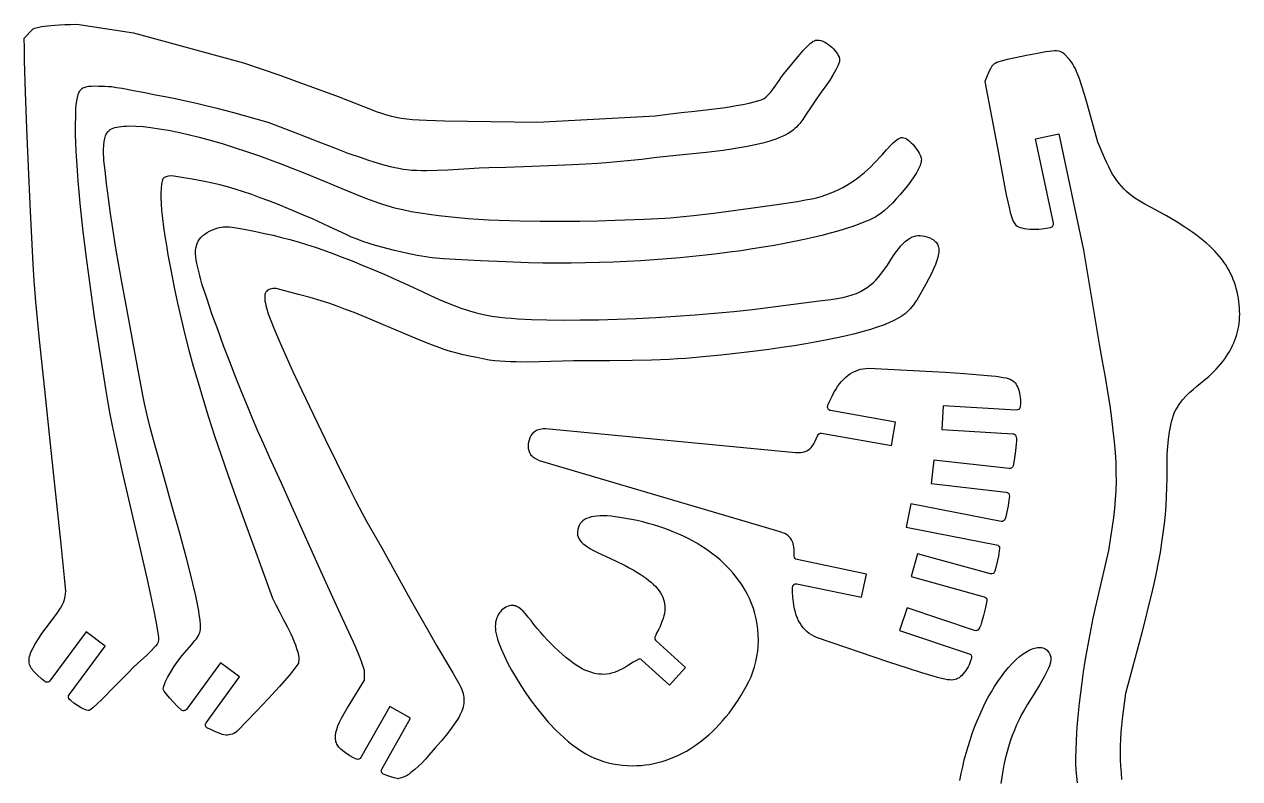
# Model space of a CAD drawing. Header units: millimetres. Extents: x 357 to 562, y 214 to 344.
# Drawn here: x 460.1 to 562.3, y 280.9 to 344.4 of the extents above; entities that cross this region are included whole.
import ezdxf

# ---------------------------------------------------------------- set-up
doc = ezdxf.new("R2010")
doc.units = ezdxf.units.MM

msp = doc.modelspace()

# ---------------------------------------------------------------- linework, layer by layer
at = {"flags": 128}
for points in [[(463.87707, 287.582933, -0.380444), (463.841854, 287.980185), (466.878621, 292.070379), (465.27282, 293.262607), (462.220732, 289.151775, -0.428087), (461.789877, 289.098432), (461.52665, 289.313825), (461.183052, 289.621729), (460.974371, 289.827185), (460.799886, 290.025818), (460.725928, 290.124064), (460.661071, 290.222387), (460.6055, 290.321383), (460.559399, 290.421646), (460.522952, 290.52377), (460.496343, 290.628351), (460.479757, 290.735982), (460.473377, 290.847258), (460.477387, 290.962774), (460.491973, 291.083124), (460.517317, 291.208902), (460.553604, 291.340704), (460.601019, 291.479123), (460.659745, 291.624754), (460.811867, 291.94003), (461.011445, 292.291288), (461.259951, 292.683284), (461.558859, 293.120773), (461.909641, 293.608513), (462.772722, 294.753764), (462.957919, 295.009226), (463.118606, 295.261332), (463.254729, 295.509944), (463.366228, 295.754922), (463.453049, 295.996128), (463.515134, 296.233421), (463.552427, 296.466664), (463.564871, 296.695717), (463.454342, 297.855581), (463.162152, 300.649413), (462.26917, 309.072881), (461.786566, 313.669465), (461.358681, 317.833916), (461.044609, 321.049707), (460.94872, 322.140442), (460.903444, 322.800314), (460.823546, 324.197812), (460.708815, 326.434697), (460.573273, 329.256468), (460.430937, 332.408621), (460.295828, 335.636652), (460.181964, 338.68606), (460.103365, 341.30234), (460.081671, 342.368525), (460.07405, 343.23099), (460.785474, 343.981684), (460.831497, 344.003986), (460.957564, 344.052468), (461.183212, 344.118146), (461.52798, 344.192032), (462.011405, 344.265142), (462.31122, 344.298597), (462.653026, 344.328488), (463.039265, 344.353692), (463.47238, 344.373086), (463.954812, 344.385545), (464.489005, 344.389948), (469.253412, 343.663921), (478.513829, 341.142392), (481.556537, 340.097259), (483.009369, 339.58428), (484.715828, 338.960152), (486.463215, 338.303736), (488.038829, 337.693891), (489.185637, 337.245381), (489.672234, 337.063551), (490.119153, 336.907166), (490.540043, 336.774094), (490.948547, 336.662207), (491.358313, 336.569374), (491.782987, 336.493465), (492.236215, 336.43235), (492.731643, 336.383901), (493.282917, 336.345986), (493.903684, 336.316475), (495.408278, 336.27415), (497.354596, 336.239885), (503.23078, 336.144112), (513.174246, 336.699869), (514.215624, 336.839566), (515.324541, 336.966163), (516.477133, 337.090014), (517.64954, 337.221476), (518.817899, 337.370903), (519.393104, 337.455589), (519.95835, 337.54865), (520.510653, 337.651379), (521.04703, 337.765072), (521.564499, 337.891022), (522.060078, 338.030525), (522.184923, 338.081563), (522.311901, 338.157741), (522.440389, 338.256105), (522.569763, 338.373703), (522.699398, 338.50758), (522.828671, 338.654785), (523.083636, 338.977365), (523.561768, 339.652518), (523.774954, 339.957844), (523.964231, 340.210169), (524.625965, 341.025795), (525.164221, 341.674649), (525.596701, 342.174614), (525.941106, 342.543574), (526.085813, 342.684516), (526.215139, 342.799412), (526.331297, 342.890499), (526.4365, 342.960012), (526.532961, 343.010186), (526.622892, 343.043257), (526.708505, 343.061461), (526.792015, 343.067032), (526.935584, 343.055276), (527.085682, 343.021352), (527.240129, 342.967273), (527.396747, 342.895056), (527.553357, 342.806714), (527.70778, 342.704262), (527.857838, 342.589715), (528.00135, 342.465087), (528.136139, 342.332393), (528.260025, 342.193647), (528.37083, 342.050865), (528.466374, 341.906061), (528.544479, 341.761249), (528.602966, 341.618444), (528.639656, 341.479661), (528.652371, 341.346915), (528.642899, 341.267644), (528.614982, 341.166152), (528.569364, 341.04368), (528.50679, 340.901467), (528.333755, 340.562774), (528.101839, 340.159993), (527.817002, 339.703041), (527.485207, 339.201836), (527.112414, 338.666295), (526.704583, 338.106335), (526.484157, 337.793911), (526.260134, 337.453452), (525.795323, 336.736084), (525.551546, 336.383002), (525.298195, 336.049541), (525.167462, 335.893891), (525.033776, 335.747613), (524.89695, 335.612197), (524.756796, 335.489133), (524.552988, 335.337841), (524.324459, 335.195061), (524.077568, 335.061486), (523.818673, 334.937808), (523.554133, 334.824722), (523.290306, 334.722919), (522.790227, 334.555935), (522.189324, 334.388576), (521.56182, 334.238454), (520.911339, 334.103911), (520.241503, 333.983288), (519.555934, 333.874926), (518.858257, 333.777167), (517.441065, 333.606817), (516.01891, 333.45897), (514.620775, 333.320353), (513.275642, 333.177696), (512.632009, 333.100705), (512.012494, 333.017727), (509.021495, 332.747446), (508.280139, 332.689685), (507.316864, 332.629099), (506.172177, 332.567491), (504.886585, 332.506668), (502.054722, 332.394594), (500.589465, 332.346955), (499.145334, 332.30732), (498.340724, 332.276478), (497.487068, 332.22872), (495.69869, 332.121782), (494.797003, 332.082263), (493.912343, 332.065152), (493.481559, 332.068071), (493.061227, 332.080279), (492.653409, 332.103004), (492.260172, 332.137476), (491.931502, 332.181484), (491.585463, 332.243837), (491.228353, 332.320914), (490.86647, 332.409089), (490.153569, 332.604244), (489.497139, 332.800317), (488.976492, 332.964275), (488.43995, 333.142092), (487.328637, 333.532492), (486.18212, 333.957893), (485.019315, 334.404668), (482.720516, 335.307849), (481.622358, 335.737005), (480.583585, 336.133039), (477.696624, 336.945526), (477.041143, 337.122588), (476.28359, 337.314547), (475.450987, 337.515286), (474.570358, 337.718691), (473.668726, 337.918644), (472.773115, 338.109031), (471.910548, 338.283734), (471.108049, 338.436639), (470.218949, 338.610754), (469.261511, 338.804808), (468.301938, 338.984434), (467.842041, 339.058097), (467.406436, 339.115266), (467.142917, 339.136324), (466.857977, 339.147659), (466.308192, 339.163063), (465.994864, 339.172277), (465.71668, 339.168654), (465.471579, 339.148587), (465.257503, 339.108471), (465.161454, 339.079769), (465.072389, 339.044703), (464.990051, 339.002822), (464.91418, 338.953676), (464.844521, 338.896814), (464.780815, 338.831786), (464.722805, 338.75814), (464.670234, 338.675426), (464.622844, 338.583195), (464.580377, 338.480994), (464.509184, 338.244882), (464.454596, 337.963486), (464.414552, 337.633201), (464.386992, 337.250422), (464.369857, 336.811544), (464.358621, 335.751068), (464.364785, 335.111811), (464.383286, 334.425366), (464.414139, 333.691597), (464.457356, 332.910366), (464.512952, 332.081537), (464.58094, 331.204973), (464.661333, 330.280535), (464.754145, 329.308088), (464.977082, 327.218615), (465.249858, 324.935457), (465.572585, 322.457517), (465.945369, 319.783698), (466.259698, 317.809015), (466.594892, 315.679838), (466.938302, 313.55207), (467.109135, 312.537434), (467.277279, 311.581615), (467.467092, 310.595818), (467.708888, 309.437512), (467.993371, 308.137664), (468.311248, 306.727241), (469.010006, 303.698533), (469.730806, 300.599122), (470.399292, 297.676737), (470.690682, 296.359347), (470.94111, 295.179112), (471.141283, 294.167001), (471.281906, 293.353978), (471.326981, 293.031803), (471.353683, 292.771012), (471.360851, 292.575476), (471.347322, 292.449067), (471.307726, 292.350549), (471.239362, 292.23707), (471.145073, 292.110079), (471.027703, 291.971023), (470.735091, 291.662509), (470.384273, 291.323109), (469.599004, 290.597985), (469.210047, 290.235425), (468.853869, 289.888311), (467.628793, 288.633699), (466.601882, 287.58461), (466.186013, 287.179359), (465.847614, 286.876155), (465.710375, 286.768098), (465.595996, 286.691886), (465.505638, 286.64963), (465.469832, 286.641896), (465.440468, 286.643442), (465.305715, 286.682851), (465.161805, 286.737561), (465.011199, 286.805599), (464.856363, 286.884993), (464.543847, 287.06996), (464.243964, 287.276684), (463.976419, 287.48939), (463.87707, 287.582933)], [(552.399346, 280.845001), (552.350369, 281.407949), (552.314864, 281.973738), (552.292982, 282.541816), (552.284876, 283.111634), (552.290697, 283.682641), (552.310599, 284.254285), (552.344734, 284.826018), (552.393255, 285.397288), (552.456315, 285.967545), (552.720831, 288.10824), (554.091816, 293.222579), (554.380983, 294.319554), (554.646033, 295.364332), (554.887639, 296.361301), (555.106474, 297.314844), (555.303211, 298.229348), (555.478523, 299.109199), (555.633085, 299.958784), (555.767568, 300.782486), (555.882646, 301.584692), (555.978992, 302.369789), (556.05728, 303.14216), (556.118181, 303.906194), (556.162371, 304.666274), (556.190522, 305.426786), (556.203305, 306.192117), (556.201397, 306.966653), (556.201625, 307.594964), (556.218553, 308.22836), (556.254905, 308.859878), (556.313409, 309.482556), (556.396792, 310.089432), (556.448664, 310.384769), (556.50778, 310.673545), (556.574477, 310.95489), (556.649099, 311.227932), (556.731984, 311.491803), (556.823475, 311.745631), (556.927761, 311.942132), (557.038129, 312.130955), (557.154138, 312.312439), (557.275342, 312.486927), (557.531572, 312.816287), (557.803276, 313.121772), (558.086913, 313.406119), (558.378938, 313.672065), (558.67581, 313.922349), (558.973986, 314.159709), (559.468219, 314.5632), (559.700159, 314.767123), (559.922015, 314.972579), (560.133818, 315.179633), (560.33559, 315.388347), (560.52736, 315.598782), (560.709154, 315.811003), (560.880999, 316.02507), (561.042923, 316.241049), (561.194951, 316.458998), (561.337109, 316.678983), (561.469426, 316.901066), (561.591926, 317.125308), (561.704639, 317.351772), (561.807588, 317.580523), (561.900802, 317.811621), (561.984308, 318.045128), (562.058132, 318.281109), (562.122299, 318.519625), (562.176838, 318.760739), (562.221776, 319.004513), (562.257137, 319.251011), (562.28295, 319.500293), (562.29924, 319.752425), (562.306035, 320.007465), (562.303363, 320.26548), (562.291247, 320.526531), (562.269716, 320.790679), (562.238797, 321.057988), (562.198515, 321.328521), (562.148899, 321.602339), (562.089641, 321.879178), (562.02191, 322.150213), (561.945359, 322.415781), (561.859643, 322.676226), (561.764412, 322.931886), (561.659322, 323.1831), (561.544025, 323.430209), (561.418175, 323.673554), (561.281426, 323.913472), (561.133428, 324.150307), (560.973837, 324.384396), (560.802306, 324.616079), (560.618487, 324.845697), (560.422034, 325.073591), (560.212602, 325.300098), (559.989843, 325.52556), (559.753408, 325.750317), (559.502953, 325.974708), (559.23813, 326.199074), (558.958593, 326.423754), (558.663996, 326.649089), (558.353991, 326.875418), (558.028231, 327.103081), (557.686369, 327.332419), (556.952956, 327.797477), (556.150977, 328.273311), (555.277659, 328.762641), (554.330227, 329.268188), (554.034836, 329.429028), (553.755357, 329.595148), (553.490814, 329.767656), (553.240233, 329.947663), (553.002639, 330.136278), (552.777057, 330.334611), (552.562513, 330.543771), (552.358032, 330.764869), (552.162639, 330.999013), (551.97536, 331.247313), (551.795221, 331.51088), (551.621246, 331.790822), (551.45246, 332.088249), (551.287888, 332.404272), (551.126557, 332.739999), (550.967493, 333.096541), (550.379686, 334.460852), (549.4917, 337.619671), (549.24638, 338.472812), (549.026731, 339.190741), (548.826244, 339.789361), (548.638413, 340.284574), (548.456731, 340.69228), (548.366161, 340.868287), (548.274688, 341.028381), (548.181499, 341.174548), (548.085778, 341.308777), (547.986715, 341.433056), (547.883495, 341.549371), (547.640293, 341.802724), (547.53111, 341.903065), (547.423327, 341.986257), (547.311782, 342.052606), (547.191316, 342.102417), (547.056766, 342.135999), (546.902974, 342.153656), (546.724778, 342.155694), (546.517019, 342.142421), (546.274535, 342.114141), (545.992166, 342.071162), (545.287134, 341.942328), (544.360638, 341.758368), (543.444885, 341.57294), (542.749387, 341.422424), (542.238709, 341.291348), (542.041601, 341.228265), (541.877408, 341.164241), (541.741699, 341.09734), (541.630046, 341.025631), (541.538018, 340.947178), (541.461184, 340.860049), (541.395116, 340.762308), (541.335383, 340.652021), (541.217203, 340.386078), (540.876406, 339.575671), (542.004834, 333.541979), (542.378982, 331.549909), (542.670633, 330.0499), (542.792803, 329.46142), (542.903084, 328.968357), (543.004387, 328.56151), (543.099626, 328.231683), (543.19171, 327.969673), (543.283554, 327.766282), (543.378068, 327.612309), (543.478163, 327.498557), (543.586752, 327.415824), (543.706747, 327.354911), (543.841059, 327.30662), (543.992599, 327.26175), (544.186519, 327.216496), (544.408599, 327.182531), (544.651033, 327.160009), (544.906018, 327.149084), (545.16575, 327.149907), (545.422424, 327.162633), (545.668236, 327.187415), (546.395811, 327.305899, 0.428078), (546.641093, 327.664107), (545.141014, 334.752955)], [(476.851685, 284.604471), (476.707175, 284.645935), (476.461524, 284.739724), (476.151845, 284.870074), (475.81525, 285.021215), (475.476239, 285.183417, -0.469497), (475.363534, 285.631087), (478.182871, 289.487625), (476.568308, 290.667957), (473.705311, 286.751697, -0.454947), (473.25465, 286.713021), (472.940183, 287.01692), (472.613254, 287.357996), (472.296679, 287.710227), (472.026246, 288.035055), (471.919516, 288.175145), (471.837742, 288.293925), (471.785396, 288.386576), (471.766954, 288.448278), (471.777738, 288.563916), (471.809279, 288.700943), (471.86036, 288.857341), (471.929765, 289.031092), (472.016277, 289.220179), (472.118678, 289.422584), (472.366285, 289.859277), (472.662851, 290.325029), (472.998644, 290.803696), (473.363929, 291.279138), (473.748972, 291.735211), (474.136092, 292.177205), (474.431725, 292.536086), (474.548406, 292.691525), (474.646023, 292.834784), (474.725846, 292.96873), (474.789142, 293.096227), (474.837182, 293.220142), (474.871234, 293.34334), (474.892567, 293.468689), (474.902452, 293.599054), (474.902156, 293.7373), (474.89295, 293.886295), (474.852881, 294.227991), (474.78551, 294.770092), (474.747698, 295.050824), (474.703595, 295.30974), (474.493778, 296.306342), (474.257987, 297.334252), (473.999716, 298.388951), (473.722461, 299.46592), (473.124974, 301.668598), (472.493481, 303.906137), (471.855939, 306.14239), (471.240302, 308.341207), (470.949435, 309.415282), (470.674527, 310.466443), (470.419074, 311.490171), (470.18657, 312.481947), (470.039806, 313.185698), (469.89698, 313.947475), (469.631997, 315.418073), (468.71539, 320.310448), (468.246911, 322.849642), (467.825571, 325.207657), (467.679936, 326.096864), (467.510627, 327.215509), (467.330917, 328.468758), (467.15408, 329.761776), (466.99339, 330.999731), (466.86212, 332.087789), (466.773544, 332.931116), (466.749415, 333.23137), (466.740936, 333.434879), (466.746372, 333.855062), (466.764145, 334.215983), (466.795559, 334.523348), (466.841919, 334.782866), (466.904528, 335.000243), (466.942333, 335.094912), (466.98469, 335.181185), (467.031761, 335.259777), (467.08371, 335.3314), (467.202891, 335.456595), (467.296704, 335.52766), (467.408749, 335.591374), (467.538721, 335.647725), (467.686313, 335.696706), (467.85122, 335.738306), (468.033136, 335.772515), (468.231754, 335.799325), (468.446768, 335.818725), (468.677873, 335.830706), (468.924763, 335.835258), (469.464671, 335.822039), (470.064045, 335.778991), (470.720436, 335.706038), (471.431396, 335.603103), (472.194477, 335.47011), (473.00723, 335.306982), (473.867208, 335.113643), (474.771961, 334.890016), (475.719042, 334.636026), (476.706003, 334.351595), (477.730395, 334.036648), (478.770597, 333.696928), (479.783449, 333.347411), (480.768027, 332.991149), (481.723409, 332.631194), (482.648673, 332.270595), (483.542895, 331.912405), (485.234528, 331.215455), (486.790926, 330.564754), (488.204708, 329.98471), (488.855813, 329.728813), (489.468496, 329.499735), (490.041835, 329.300525), (490.574908, 329.134237), (491.223467, 328.959088), (491.90672, 328.799141), (492.621729, 328.653796), (493.365555, 328.52245), (494.135262, 328.404504), (494.927912, 328.299356), (495.740565, 328.206406), (496.570286, 328.125054), (497.414135, 328.054697), (498.269175, 327.994736), (499.132468, 327.94457), (500.001076, 327.903597), (500.872062, 327.871218), (501.742487, 327.846831), (503.469904, 327.819632), (505.159824, 327.817192), (506.788745, 327.834706), (508.333163, 327.867367), (509.769577, 327.91037), (512.224377, 328.008175), (513.965121, 328.08967), (514.404446, 328.117204), (514.962438, 328.164111), (516.370735, 328.307879), (518.062632, 328.504638), (519.910751, 328.73805), (521.787715, 328.991781), (523.566144, 329.249493), (525.118661, 329.49485), (525.770396, 329.60779), (526.317886, 329.711515), (526.72129, 329.802125), (527.114727, 329.909303), (527.498086, 330.032149), (527.871256, 330.169765), (528.234125, 330.321249), (528.586583, 330.485702), (528.928518, 330.662223), (529.259819, 330.849911), (529.580375, 331.047868), (529.890075, 331.255192), (530.188808, 331.470984), (530.476462, 331.694343), (530.752927, 331.924369), (531.01809, 332.160162), (531.271842, 332.400822), (531.51407, 332.645449), (532.248151, 333.446699), (532.583877, 333.821102), (532.898512, 334.159158), (533.191896, 334.446718), (533.330568, 334.567142), (533.463866, 334.669636), (533.591771, 334.752432), (533.714263, 334.813762), (533.831321, 334.851857), (533.942925, 334.864948), (534.04421, 334.850466), (534.156564, 334.808929), (534.277558, 334.743202), (534.404763, 334.656151), (534.535749, 334.55064), (534.66809, 334.429535), (534.799354, 334.295701), (534.927113, 334.152002), (535.048938, 334.001305), (535.162401, 333.846473), (535.265072, 333.690372), (535.354522, 333.535867), (535.428323, 333.385823), (535.484045, 333.243105), (535.519259, 333.110578), (535.531537, 332.991108), (535.524119, 332.888941), (535.502318, 332.775215), (535.466811, 332.650759), (535.418278, 332.516401), (535.284849, 332.221298), (535.107458, 331.896535), (534.891536, 331.548744), (534.642511, 331.184554), (534.365813, 330.810597), (534.066872, 330.433502), (533.751116, 330.059901), (533.423976, 329.696424), (533.09088, 329.349702), (532.757257, 329.026365), (532.428538, 328.733043), (532.110151, 328.476368), (531.807526, 328.26297), (531.663821, 328.174571), (531.526092, 328.099479), (531.138167, 327.914777), (530.702383, 327.72942), (530.220174, 327.543905), (529.692973, 327.358729), (529.122214, 327.17439), (528.509332, 326.991386), (527.85576, 326.810213), (527.162933, 326.631368), (526.432283, 326.45535), (525.665246, 326.282655), (524.863255, 326.113782), (524.027743, 325.949226), (523.160145, 325.789487), (522.261895, 325.63506), (521.334426, 325.486444), (520.379173, 325.344135), (519.397569, 325.208632), (518.391049, 325.080431), (517.361045, 324.96003), (516.308993, 324.847927), (515.236326, 324.744618), (514.144478, 324.6506), (513.034882, 324.566373), (511.908973, 324.492432), (510.768185, 324.429275), (509.613952, 324.377399), (508.447707, 324.337302), (507.270884, 324.309482), (506.084918, 324.294435), (504.891242, 324.292659), (503.691289, 324.304651), (502.486495, 324.330909), (500.536053, 324.393591), (498.434211, 324.482209), (497.374366, 324.53718), (496.334094, 324.599758), (495.332535, 324.670317), (494.388829, 324.749232), (494.149904, 324.775887), (493.852369, 324.81751), (493.107368, 324.943669), (492.205622, 325.123724), (491.712157, 325.232717), (491.19893, 325.353691), (490.672415, 325.486147), (490.139086, 325.629587), (489.605419, 325.783513), (489.077888, 325.947428), (488.562968, 326.120832), (488.067133, 326.303229), (487.596857, 326.49412), (487.158615, 326.693008), (485.75255, 327.358278), (484.303214, 328.015626), (483.569002, 328.337057), (482.831988, 328.65138), (482.094848, 328.956885), (481.360252, 329.251864), (480.630873, 329.534608), (479.909384, 329.803407), (479.198456, 330.056553), (478.500764, 330.292335), (477.818978, 330.509045), (477.155771, 330.704974), (476.513817, 330.878413), (475.895787, 331.027652), (475.079986, 331.193942), (474.196064, 331.35072), (473.310439, 331.499098), (472.489533, 331.640191), (472.212961, 331.609377), (472.10005, 331.590472), (472.002359, 331.566524), (471.918614, 331.535501), (471.847543, 331.495371), (471.787874, 331.4441), (471.738333, 331.379657), (471.697648, 331.300009), (471.664546, 331.203122), (471.637754, 331.086966), (471.616, 330.949507), (471.582514, 330.602549), (471.553906, 330.14599), (471.551625, 329.785925), (471.576447, 329.302149), (471.625903, 328.715824), (471.697522, 328.048111), (471.788833, 327.320173), (471.897366, 326.553169), (472.02065, 325.768263), (472.156216, 324.986615), (472.415494, 323.605077), (472.684465, 322.256949), (472.966428, 320.930998), (473.264679, 319.615993), (473.582515, 318.300702), (473.923232, 316.973894), (474.290128, 315.624337), (474.686499, 314.2408), (475.115643, 312.81205), (475.580857, 311.326857), (476.085436, 309.773988), (476.632679, 308.142212), (477.225883, 306.420298), (477.868343, 304.597013), (478.563357, 302.661127), (479.314222, 300.601407), (480.964692, 296.10349), (481.232335, 295.543391), (481.534017, 294.95547), (481.853401, 294.347359), (482.17415, 293.726692), (482.479926, 293.1011), (482.622093, 292.788842), (482.754391, 292.478215), (482.874776, 292.170174), (482.981207, 291.865671), (483.071642, 291.565661), (483.144037, 291.271099), (483.159856, 291.129744), (483.158098, 290.975375), (483.144037, 290.676662), (483.12946, 290.625933), (483.086941, 290.548035), (482.925363, 290.318181), (482.673866, 290.001999), (482.347016, 289.614388), (481.525516, 288.684471), (480.57738, 287.647619), (479.619125, 286.623018), (478.767269, 285.729858), (478.138329, 285.087326), (477.943865, 284.897292), (477.848823, 284.81461), (477.69861, 284.734191), (477.55608, 284.674313), (477.421043, 284.632441), (477.293312, 284.60604), (477.172699, 284.592578), (477.059016, 284.589518), (476.851685, 284.604471)], [(491.58404, 280.92064), (491.520106, 280.918352), (491.429933, 280.929513), (491.187628, 280.985848), (490.890643, 281.076972), (490.572495, 281.190213), (490.291661, 281.302882, -0.453447), (490.142071, 281.728706), (492.559113, 286.013472), (490.817156, 286.996112), (488.388312, 282.690428, -0.382299), (488.009248, 282.561907), (487.96056, 282.582689), (487.807021, 282.657827), (487.458029, 282.853076), (487.085769, 283.091502), (486.871439, 283.248891), (486.687909, 283.40891), (486.535399, 283.573914), (486.470847, 283.659021), (486.414133, 283.746257), (486.365285, 283.835917), (486.32433, 283.928296), (486.291298, 284.023687), (486.266214, 284.122385), (486.249107, 284.224684), (486.240006, 284.330879), (486.238936, 284.441265), (486.245926, 284.556135), (486.284198, 284.800506), (486.355042, 285.06635), (486.45868, 285.35602), (486.595335, 285.671872), (486.765226, 286.016261), (486.968577, 286.391543), (487.205608, 286.800073), (487.476542, 287.244206), (488.700287, 289.210637), (488.700287, 289.84449), (488.694065, 289.921507), (488.675845, 290.020808), (488.606084, 290.280138), (488.496349, 290.610242), (488.351989, 290.998882), (488.178349, 291.433821), (487.980777, 291.902819), (487.764619, 292.393638), (487.535223, 292.894042), (486.333375, 295.500046), (485.056703, 298.317786), (482.616361, 303.759013), (481.698084, 305.785649), (480.706094, 307.969378), (480.210706, 309.073291), (479.730788, 310.160243), (479.277641, 311.21149), (478.862562, 312.208286), (478.379204, 313.404404), (477.873862, 314.675742), (477.357972, 315.998701), (476.842969, 317.349681), (476.340286, 318.705083), (475.86136, 320.041307), (475.417625, 321.334754), (475.020514, 322.561823), (474.926845, 322.890918), (474.836781, 323.248744), (474.669349, 323.940281), (474.595185, 324.256926), (474.539558, 324.553387), (474.502825, 324.830572), (474.485343, 325.089388), (474.487466, 325.330744), (474.509553, 325.555549), (474.55196, 325.764709), (474.615042, 325.959134), (474.699157, 326.13973), (474.80466, 326.307407), (474.931909, 326.463073), (475.081259, 326.607634), (475.253067, 326.742), (475.447689, 326.867079), (475.665483, 326.983778), (475.906803, 327.093006), (476.216185, 327.213362), (476.360473, 327.259775), (476.503153, 327.29681), (476.648221, 327.324312), (476.799672, 327.34213), (476.961501, 327.350111), (477.137704, 327.348102), (477.332276, 327.33595), (477.549212, 327.313504), (478.066161, 327.237116), (478.720514, 327.117717), (479.544233, 326.954087), (480.276497, 326.800216), (480.993963, 326.637723), (481.7018, 326.46479), (482.405178, 326.279598), (483.109269, 326.080328), (483.819242, 325.865161), (484.540268, 325.63228), (485.277516, 325.379864), (486.036158, 325.106097), (486.821363, 324.809158), (487.638301, 324.487229), (488.492144, 324.138493), (489.388061, 323.761129), (490.331223, 323.353319), (491.326799, 322.913245), (492.37996, 322.439088), (493.606667, 321.871717), (494.253502, 321.572955), (494.912198, 321.276099), (495.574906, 320.990116), (496.233781, 320.723973), (496.880977, 320.486639), (497.197742, 320.381578), (497.508646, 320.287081), (498.007352, 320.150029), (498.564022, 320.011656), (499.124216, 319.889927), (499.388622, 319.840918), (499.633495, 319.802806), (500.067818, 319.748669), (500.538164, 319.700191), (501.042805, 319.657313), (501.580015, 319.619976), (502.74523, 319.561693), (504.019989, 319.524876), (505.390474, 319.509056), (506.842867, 319.513767), (508.363347, 319.538542), (509.938097, 319.582912), (511.553298, 319.646411), (513.19513, 319.728572), (514.849775, 319.828926), (516.503415, 319.947008), (518.14223, 320.082349), (519.752401, 320.234482), (521.32011, 320.40294), (522.831537, 320.587256), (526.932579, 321.120005), (527.928416, 321.247482), (528.443974, 321.319431), (528.91901, 321.404518), (529.336254, 321.504858), (529.719997, 321.621345), (530.072878, 321.753559), (530.397531, 321.901081), (530.696594, 322.063491), (530.972703, 322.24037), (531.228493, 322.431299), (531.466601, 322.635857), (531.689663, 322.853626), (531.900316, 323.084185), (532.101195, 323.327115), (532.294938, 323.581996), (532.671556, 324.125936), (533.051262, 324.712647), (533.248005, 325.010828), (533.439918, 325.282274), (533.627683, 325.527398), (533.811979, 325.746615), (533.993486, 325.940339), (534.172885, 326.108982), (534.350855, 326.252959), (534.528076, 326.372684), (534.705229, 326.46857), (534.882994, 326.541031), (535.06205, 326.59048), (535.243077, 326.617332), (535.426757, 326.622), (535.613768, 326.604899), (535.80479, 326.566441), (536.000504, 326.50704), (536.240686, 326.41185), (536.448248, 326.305364), (536.539781, 326.247272), (536.62314, 326.18562), (536.69832, 326.120163), (536.765315, 326.050654), (536.824118, 325.976849), (536.874723, 325.898502), (536.917124, 325.815367), (536.951315, 325.7272), (536.97729, 325.633755), (536.995042, 325.534785), (537.004567, 325.430047), (537.005857, 325.319293), (536.998906, 325.20228), (536.983709, 325.078761), (536.928551, 324.811224), (536.840333, 324.514719), (536.719007, 324.187282), (536.564524, 323.82695), (536.376834, 323.431759), (536.15589, 322.999745), (535.901642, 322.528945), (535.501714, 321.815127), (535.164713, 321.246912), (535.012839, 321.009485), (534.868331, 320.798952), (534.728402, 320.612146), (534.590263, 320.445896), (534.451125, 320.297035), (534.308201, 320.162393), (534.158702, 320.038803), (533.999839, 319.923094), (533.828825, 319.812099), (533.642871, 319.702648), (533.21499, 319.475704), (532.800748, 319.280593), (532.334072, 319.088621), (531.815126, 318.899821), (531.244075, 318.71423), (530.621083, 318.531881), (529.946314, 318.352811), (529.219932, 318.177053), (528.4421, 318.004643), (527.612984, 317.835615), (526.732748, 317.670004), (525.801555, 317.507846), (524.819569, 317.349175), (523.786956, 317.194026), (522.703878, 317.042433), (521.5705, 316.894432), (520.386986, 316.750058), (518.675707, 316.555374), (517.150808, 316.400798), (515.72702, 316.281957), (515.026395, 316.23457), (514.319072, 316.194478), (512.841697, 316.133987), (511.209624, 316.096112), (509.337584, 316.076481), (507.140307, 316.070719), (506.264522, 316.061906), (505.335452, 316.040643), (503.38913, 315.990643), (502.407714, 315.976839), (501.444686, 315.980458), (500.975668, 315.991133), (500.517966, 316.008965), (500.07382, 316.034885), (499.64547, 316.069828), (499.411462, 316.097874), (499.16474, 316.137229), (498.65061, 316.238329), (498.137997, 316.350063), (497.661819, 316.449363), (496.984413, 316.586569), (496.358376, 316.73603), (496.045686, 316.822209), (495.723116, 316.919675), (495.383093, 317.031171), (495.018043, 317.159436), (494.182564, 317.477239), (493.156089, 317.895016), (491.878027, 318.434695), (490.287787, 319.118206), (489.179833, 319.584661), (487.823026, 320.12894), (487.103646, 320.404961), (486.384867, 320.670075), (485.687624, 320.91416), (485.032856, 321.127096), (484.128103, 321.392156), (483.147527, 321.659646), (481.25424, 322.164948), (480.986919, 322.152399), (480.868846, 322.135623), (480.761358, 322.11088), (480.664599, 322.077443), (480.578714, 322.034588), (480.503849, 321.981588), (480.440147, 321.917718), (480.387754, 321.842253), (480.346814, 321.754467), (480.317473, 321.653634), (480.299875, 321.53903), (480.294164, 321.409927), (480.300487, 321.265602), (480.318987, 321.105328), (480.34981, 320.92838), (480.3931, 320.734032), (480.449002, 320.521558), (480.599221, 320.039334), (480.801627, 319.475902), (481.057377, 318.825458), (481.36763, 318.082198), (481.733546, 317.240318), (482.636996, 315.23748), (483.409799, 313.580994), (484.365184, 311.57868), (485.381712, 309.482911), (486.337947, 307.546062), (487.398407, 305.389934), (487.953641, 304.274088), (488.484878, 303.24724), (488.873336, 302.541381), (489.304014, 301.787107), (490.141017, 300.336823), (491.779668, 297.399037), (492.651452, 295.8233), (493.423279, 294.439156), (494.061044, 293.323527), (494.758361, 292.126605), (496.108178, 289.822485), (496.381759, 289.386169), (496.610048, 288.98413), (496.706982, 288.794037), (496.79232, 288.610203), (496.865973, 288.431856), (496.927848, 288.258225), (496.977856, 288.088541), (497.015905, 287.922032), (497.041904, 287.757929), (497.055764, 287.59546), (497.057392, 287.433856), (497.046698, 287.272345), (497.023591, 287.110158), (496.987981, 286.946524), (496.939776, 286.780672), (496.878886, 286.611832), (496.80522, 286.439234), (496.718686, 286.262106), (496.619195, 286.079679), (496.506655, 285.891182), (496.242065, 285.492895), (495.92419, 285.061083), (495.552304, 284.589581), (495.125678, 284.072226), (494.643588, 283.502853), (494.110025, 282.884583), (493.827339, 282.570495), (493.534562, 282.261404), (493.232083, 281.963537), (492.920285, 281.683118), (492.599555, 281.426373), (492.435962, 281.308824), (492.27028, 281.199528), (492.094399, 281.107384), (491.887989, 281.021133), (491.701164, 280.954358), (491.58404, 280.92064)], [(526.497793, 292.904643), (526.29205, 293.018263), (526.099209, 293.145734), (525.91919, 293.287194), (525.751907, 293.442782), (525.597279, 293.612634), (525.455223, 293.796891), (525.325657, 293.99569), (525.208497, 294.209168), (525.103661, 294.437466), (525.011065, 294.68072), (524.930628, 294.93907), (524.862265, 295.212654), (524.805896, 295.50161), (524.761436, 295.806076), (524.728803, 296.12619), (524.689462, 296.694511), (524.686131, 296.921846), (524.694134, 297.038359, -0.454833), (525.054572, 297.311504), (530.501676, 296.177533), (530.909295, 298.135554), (525.077334, 299.349644, -0.342619), (524.838784, 299.629788), (524.823311, 299.971789), (524.818082, 300.186764), (524.797861, 300.421684), (524.778201, 300.543427), (524.750082, 300.66632), (524.711931, 300.789084), (524.662178, 300.910441), (524.599252, 301.029111), (524.521583, 301.143817), (524.427599, 301.25328), (524.31573, 301.35622), (524.184406, 301.451359), (524.032054, 301.537418), (523.857105, 301.613119), (523.657988, 301.677182), (503.411238, 307.665794), (503.199362, 307.764023), (502.994235, 307.885566), (502.90036, 307.952781), (502.815561, 308.023067), (502.7423, 308.095503), (502.68304, 308.169171), (502.593973, 308.32409), (502.53055, 308.492722), (502.491491, 308.672316), (502.475517, 308.86012), (502.481349, 309.053381), (502.507711, 309.249347), (502.556525, 309.440958), (502.623368, 309.622385), (502.708396, 309.790599), (502.811766, 309.942567), (502.933635, 310.075259), (503.074161, 310.185645), (503.156665, 310.231816), (503.251695, 310.27161), (503.356622, 310.305096), (503.468819, 310.332341), (503.704511, 310.368382), (503.937747, 310.380275), (524.955208, 308.36516), (525.163837, 308.350136), (525.354401, 308.354941), (525.527879, 308.377801), (525.685249, 308.416944), (525.827491, 308.470596), (525.955583, 308.536984), (526.070504, 308.614335), (526.173233, 308.700874), (526.264749, 308.79483), (526.34603, 308.894429), (526.418055, 308.997897), (526.481804, 309.103462), (526.588386, 309.313787), (526.673606, 309.511218), (526.815818, 309.822634, -0.342619), (527.141805, 309.993279), (533.00476, 308.938989), (533.358728, 310.907417), (527.882673, 311.892133, -0.454833), (527.650491, 312.280225), (527.686628, 312.391281), (527.774709, 312.600885), (528.02367, 313.113286), (528.173615, 313.397987), (528.328678, 313.663753), (528.488989, 313.910681), (528.654677, 314.138868), (528.825868, 314.348411), (529.002692, 314.539408), (529.185278, 314.711956), (529.373753, 314.866153), (529.568247, 315.002096), (529.768888, 315.119882), (529.975804, 315.219608), (530.189124, 315.301373), (530.408976, 315.365273), (530.635489, 315.411405), (530.868791, 315.439867), (531.109011, 315.450757), (537.522917, 315.110849), (539.15836, 315.002649), (540.440728, 314.908194), (541.418049, 314.820266), (541.807324, 314.776492), (542.138349, 314.731641), (542.417125, 314.684812), (542.649656, 314.635101), (542.841946, 314.581607), (542.999998, 314.523425), (543.129815, 314.459654), (543.237402, 314.389391), (543.328761, 314.311734), (543.409896, 314.22578), (543.494001, 314.114155), (543.570319, 313.984709), (543.638579, 313.840009), (543.698513, 313.68262), (543.749852, 313.51511), (543.792327, 313.340045), (543.825669, 313.159992), (543.849611, 312.977517), (543.863882, 312.795187), (543.868213, 312.615569), (543.862337, 312.441228), (543.845984, 312.274733), (543.828572, 312.174442, -0.381532), (543.515291, 311.92628), (537.365981, 312.28978), (537.247963, 310.293266), (543.21944, 309.940277, -0.317424), (543.489863, 309.724368), (543.499116, 309.692465), (543.522173, 309.522662), (543.522794, 309.322187), (543.506221, 309.087817), (543.442466, 308.5045), (543.36491, 307.906282), (543.276662, 307.388875), (543.245434, 307.241526, -0.38663), (542.917899, 307.005664), (536.578096, 307.729995), (536.35107, 305.742921), (542.673782, 305.020543, -0.416112), (542.937562, 304.686499), (542.8963, 304.344974), (542.820735, 303.86489), (542.730116, 303.382615), (542.63368, 302.951638), (542.583063, 302.774134, -0.389186), (542.23744, 302.56189), (534.637302, 304.036035), (534.446888, 303.054331), (534.256473, 302.072627), (541.856611, 300.598482, -0.389186), (542.097823, 300.272414), (542.078407, 300.088858), (542.006724, 299.65308), (541.910469, 299.171898), (541.801069, 298.698377), (541.711656, 298.366191, -0.416112), (541.342118, 298.154987), (535.20783, 299.848805), (534.675505, 297.920949), (540.826375, 296.222552, -0.38663), (541.041979, 295.88134), (541.015855, 295.733002), (540.904265, 295.220122), (540.752547, 294.636289), (540.5936, 294.071436), (540.521349, 293.847865), (540.445824, 293.66216), (540.360956, 293.51329), (540.340446, 293.48716, -0.317424), (540.008913, 293.388008), (534.33849, 295.293117), (533.701532, 293.397257), (539.540822, 291.435413, -0.381532), (539.738608, 291.088124), (539.717263, 290.988595), (539.670184, 290.82806), (539.610454, 290.664165), (539.539285, 290.499191), (539.457883, 290.335418), (539.367457, 290.175126), (539.269218, 290.020595), (539.164373, 289.874104), (539.054132, 289.737935), (538.939703, 289.614366), (538.822295, 289.505679), (538.703116, 289.414152), (538.583378, 289.342065), (538.475992, 289.292677), (538.362225, 289.254807), (538.236171, 289.229862), (538.091926, 289.219248), (537.923583, 289.224375), (537.725238, 289.24665), (537.490984, 289.287478), (537.214916, 289.348268), (536.891127, 289.430426), (536.513715, 289.535361), (535.574392, 289.819191), (534.349702, 290.211012), (532.792401, 290.722086), (526.716522, 292.804734), (526.497793, 292.904643)], [(511.229756, 282.011703), (511.591111, 282.016516), (511.951221, 282.037001), (512.309851, 282.072988), (512.666767, 282.124308), (513.021736, 282.190791), (513.374524, 282.272269), (513.724896, 282.368572), (514.07262, 282.47953), (514.417462, 282.604975), (514.759187, 282.744736), (515.097562, 282.898645), (515.432353, 283.066533), (515.763327, 283.24823), (516.090249, 283.443566), (516.412885, 283.652372), (516.731003, 283.87448), (517.044367, 284.109719), (517.352745, 284.35792), (517.655902, 284.618915), (517.953605, 284.892533), (518.24562, 285.178606), (518.531713, 285.476964), (518.81165, 285.787437), (519.085198, 286.109857), (519.352123, 286.444054), (519.61219, 286.789859), (519.865167, 287.147102), (520.110818, 287.515614), (520.348912, 287.895226), (520.579213, 288.285768), (520.801488, 288.687071), (521.015503, 289.098967), (521.201337, 289.499286), (521.362881, 289.911946), (521.500121, 290.335337), (521.613046, 290.767847), (521.701644, 291.207867), (521.765903, 291.653787), (521.805811, 292.103996), (521.821357, 292.556885), (521.812527, 293.010842), (521.779311, 293.464259), (521.721697, 293.915523), (521.639672, 294.363027), (521.533224, 294.805158), (521.402342, 295.240307), (521.247014, 295.666865), (521.067228, 296.083219), (520.905592, 296.411586), (520.73081, 296.733506), (520.54304, 297.048882), (520.34244, 297.357615), (520.129168, 297.659605), (519.903381, 297.954755), (519.665237, 298.242965), (519.414895, 298.524137), (519.152512, 298.798172), (518.878246, 299.064971), (518.592256, 299.324436), (518.294698, 299.576467), (517.985731, 299.820967), (517.665513, 300.057837), (517.334201, 300.286977), (516.991954, 300.508289), (516.638929, 300.721675), (516.275284, 300.927035), (515.901178, 301.124271), (515.516768, 301.313284), (515.122211, 301.493975), (514.717667, 301.666247), (514.303292, 301.829999), (513.879244, 301.985133), (513.445683, 302.131552), (513.002764, 302.269155), (512.550647, 302.397844), (512.08949, 302.51752), (511.619449, 302.628086), (511.140683, 302.729441), (510.65335, 302.821487), (510.157608, 302.904126), (509.784163, 302.957044), (509.431894, 302.996086), (509.100741, 303.021239), (508.790644, 303.032489), (508.501542, 303.029821), (508.233376, 303.013221), (507.986085, 302.982674), (507.759608, 302.938166), (507.553887, 302.879683), (507.368861, 302.807211), (507.204469, 302.720735), (507.060652, 302.620241), (506.93735, 302.505714), (506.834501, 302.37714), (506.752047, 302.234505), (506.689927, 302.077795), (506.639767, 301.896236), (506.609155, 301.725282), (506.599496, 301.563446), (506.612199, 301.409239), (506.64867, 301.261174), (506.710315, 301.117763), (506.798541, 300.977518), (506.914755, 300.838951), (507.060363, 300.700574), (507.236772, 300.560899), (507.445389, 300.418438), (507.68762, 300.271704), (507.964872, 300.119208), (508.278552, 299.959462), (509.020821, 299.612271), (509.855531, 299.225911), (510.60721, 298.851896), (510.952483, 298.668727), (511.277681, 298.487698), (511.583032, 298.308491), (511.868765, 298.130791), (512.135107, 297.954282), (512.382287, 297.778649), (512.610531, 297.603576), (512.820068, 297.428746), (513.011125, 297.253845), (513.183931, 297.078556), (513.338714, 296.902564), (513.4757, 296.725552), (513.595119, 296.547206), (513.697198, 296.367209), (513.782164, 296.185245), (513.850245, 296.000999), (513.90167, 295.814155), (513.936667, 295.624398), (513.955462, 295.43141), (513.958284, 295.234878), (513.945361, 295.034484), (513.916921, 294.829913), (513.873191, 294.62085), (513.814399, 294.406978), (513.740774, 294.187981), (513.652542, 293.963545), (513.549933, 293.733353), (513.433173, 293.49709), (513.256732, 293.148925), (513.190083, 293.003728), (513.139162, 292.87354), (513.122342, 292.815304, 0.28659), (513.209269, 292.509618), (515.685264, 290.269038), (514.343308, 288.786084), (512.021091, 290.887506, 0.300727), (511.693928, 290.93738), (511.619994, 290.903207), (511.297028, 290.71985), (510.883833, 290.460875), (510.630055, 290.305649), (510.385881, 290.16841), (510.14997, 290.04901), (509.920982, 289.947297), (509.697578, 289.863123), (509.478415, 289.796337), (509.262155, 289.746789), (509.047456, 289.71433), (508.832978, 289.69881), (508.617381, 289.700079), (508.399324, 289.717987), (508.177467, 289.752384), (507.950469, 289.80312), (507.71699, 289.870046), (507.475689, 289.953012), (507.225227, 290.051868), (507.004558, 290.156493), (506.762353, 290.294017), (506.501442, 290.46184), (506.224654, 290.657359), (505.93482, 290.877973), (505.634767, 291.121081), (505.327327, 291.384082), (505.015328, 291.664374), (504.7016, 291.959356), (504.388972, 292.266426), (504.080275, 292.582983), (503.778337, 292.906426), (503.485988, 293.234153), (503.206058, 293.563563), (502.941375, 293.892054), (502.694771, 294.217026), (502.462047, 294.52189), (502.242849, 294.783674), (502.036273, 295.003128), (501.841419, 295.181), (501.657384, 295.318041), (501.569142, 295.371484), (501.483267, 295.414999), (501.399647, 295.448682), (501.318167, 295.472625), (501.238716, 295.486922), (501.161181, 295.491667), (501.010896, 295.482481), (500.864862, 295.455526), (500.723832, 295.411706), (500.588556, 295.351925), (500.459785, 295.277085), (500.338271, 295.188092), (500.224765, 295.085849), (500.120018, 294.97126), (500.024781, 294.845228), (499.939805, 294.708657), (499.865842, 294.562451), (499.803642, 294.407514), (499.753956, 294.244749), (499.717537, 294.075061), (499.695134, 293.899353), (499.6875, 293.718529), (499.695755, 293.534127), (499.72014, 293.333862), (499.76008, 293.11869), (499.815003, 292.889565), (499.884337, 292.647441), (499.967507, 292.393273), (500.063942, 292.128016), (500.173067, 291.852625), (500.4271, 291.275256), (500.725022, 290.668804), (501.06225, 290.040905), (501.434199, 289.399195), (501.836286, 288.751313), (502.263927, 288.104893), (502.712539, 287.467573), (503.177537, 286.846991), (503.654339, 286.250781), (504.138361, 285.686582), (504.381646, 285.418873), (504.625018, 285.16203), (504.867902, 284.917008), (505.109727, 284.684761), (505.484005, 284.34508), (505.853826, 284.03084), (506.220381, 283.741521), (506.584859, 283.476604), (506.94845, 283.235568), (507.312344, 283.017893), (507.677731, 282.823061), (508.045801, 282.650551), (508.417745, 282.499844), (508.794752, 282.370419), (509.178011, 282.261757), (509.568714, 282.173339), (509.96805, 282.104644), (510.377209, 282.055153), (510.797381, 282.024346), (511.229756, 282.011703)]]:
    msp.add_lwpolyline(points, format="xyb", dxfattribs=at)
for points in [[(545.141014, 334.752955), (547.097684, 335.167009), (549.170067, 325.373655), (550.482045, 317.484952), (550.74665, 316.044016), (550.982367, 314.706135), (551.189794, 313.462987), (551.369527, 312.306249), (551.522165, 311.227598), (551.648305, 310.218712), (551.748544, 309.271268), (551.82348, 308.376943), (551.873709, 307.527416), (551.89983, 306.714364), (551.902439, 305.929463), (551.882134, 305.164392), (551.839513, 304.410828), (551.775172, 303.660448), (551.689709, 302.904929), (551.583722, 302.135951), (551.28096, 300.104985), (550.337245, 296.13791), (550.141528, 295.287699), (549.953589, 294.416574), (549.774075, 293.529279), (549.603635, 292.630559), (549.442914, 291.725162), (549.292561, 290.817831), (549.153222, 289.913314), (549.025546, 289.016356), (548.910178, 288.1317), (548.807768, 287.264096), (548.718963, 286.418286), (548.644409, 285.599017), (548.584754, 284.811036), (548.540646, 284.059086), (548.512732, 283.347914), (548.501658, 282.682266), (548.508873, 282.166046), (548.534126, 281.64187), (548.576999, 281.110671), (548.637073, 280.573384)], [(538.773323, 280.776842), (538.883946, 281.352318), (539.007508, 281.925147), (539.143781, 282.494329), (539.292538, 283.058866), (539.453551, 283.617756), (539.626593, 284.170001), (539.811436, 284.7146), (540.007854, 285.250555), (540.215617, 285.776864), (540.4345, 286.29253), (540.664275, 286.796552), (540.904713, 287.287929), (541.155589, 287.765664), (541.416673, 288.228756), (541.68774, 288.676204), (541.968561, 289.107011), (542.258908, 289.520175), (542.558556, 289.914698), (542.866535, 290.285605), (543.175434, 290.621564), (543.483103, 290.921831), (543.787391, 291.185663), (544.086148, 291.412318), (544.377225, 291.601052), (544.65847, 291.751123), (544.794734, 291.811428), (544.927734, 291.861788), (545.057201, 291.902111), (545.182866, 291.932304), (545.304461, 291.952273), (545.421717, 291.961927), (545.534365, 291.961172), (545.642135, 291.949916), (545.744761, 291.928065), (545.841972, 291.895526), (545.933499, 291.852208), (546.019075, 291.798016), (546.09843, 291.732859), (546.171296, 291.656642), (546.237404, 291.569275), (546.296484, 291.470662), (546.348269, 291.360712), (546.392489, 291.239332), (546.416728, 291.136535), (546.426292, 291.02347), (546.420137, 290.89795), (546.39722, 290.757789), (546.356497, 290.6008), (546.296925, 290.424798), (546.21746, 290.227595), (546.117058, 290.007005), (545.994676, 289.760842), (545.84927, 289.486919), (545.485212, 288.847048), (545.016535, 288.069899), (544.434891, 287.137982), (544.192297, 286.736801), (543.96252, 286.322377), (543.745601, 285.895282), (543.541581, 285.456084), (543.350503, 285.005354), (543.172406, 284.54366), (543.007333, 284.071574), (542.855324, 283.589665), (542.716422, 283.098502), (542.590666, 282.598655), (542.478099, 282.090694), (542.378762, 281.575189), (542.292696, 281.05271), (542.219942, 280.523826)]]:
    msp.add_lwpolyline(points, dxfattribs=at)

doc.saveas('drawing.dxf')
